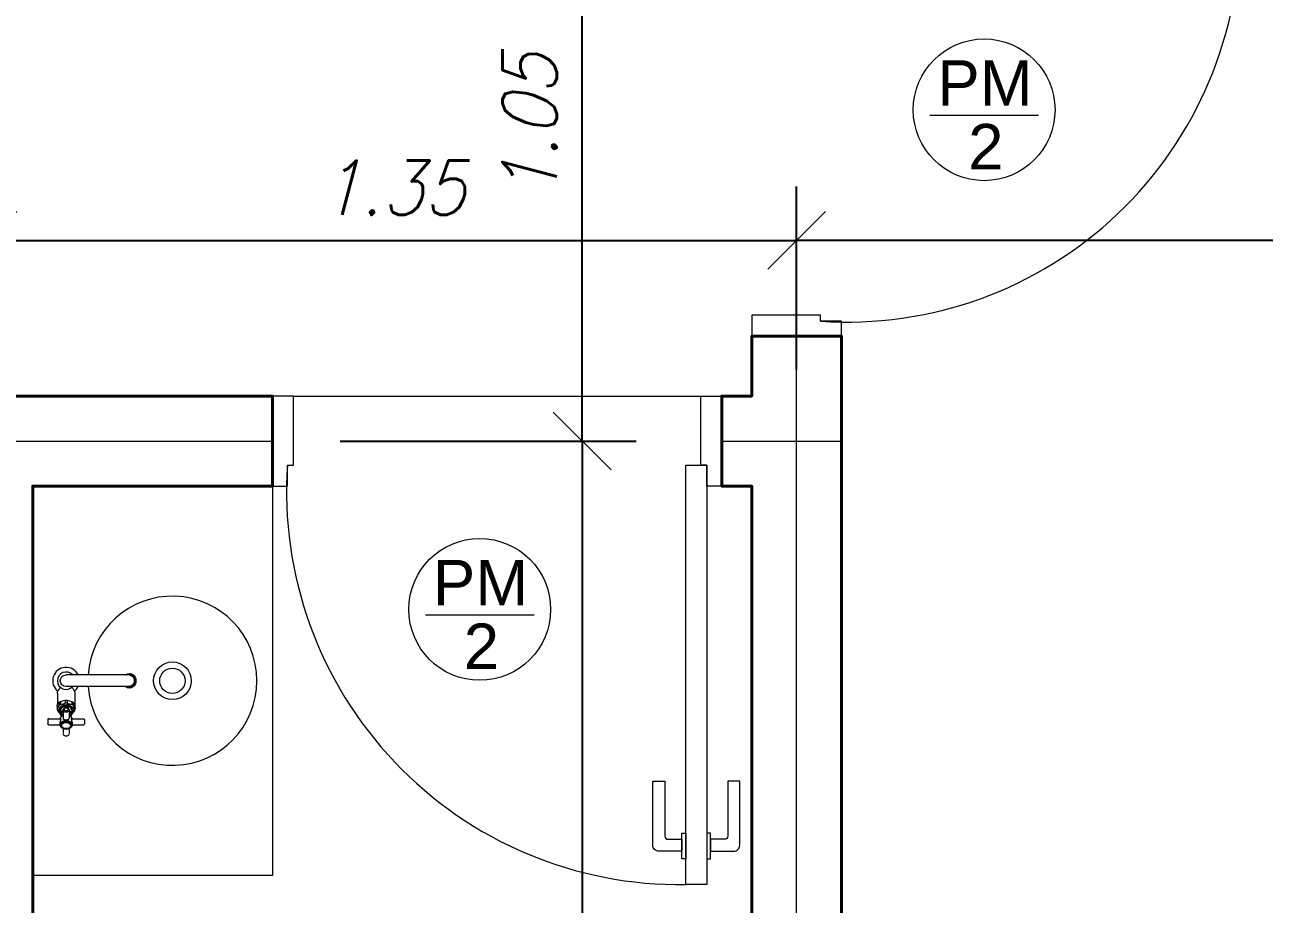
# Model space of a CAD drawing. Header units: millimetres. Extents: x 1865 to 2133, y 1062 to 1142.
# Drawn here: x 1981.842 to 1983.911, y 1073.206 to 1074.674 of the extents above; entities that cross this region are included whole.
import ezdxf

# ---------------------------------------------------------------- set-up
doc = ezdxf.new("R2010")
doc.units = ezdxf.units.MM
doc.header["$PDMODE"] = 35
doc.linetypes.add('CONTINU', pattern=[0])
for name, color, linetype, lineweight in [('Cota', 7, 'Continuous', 9), ('Eixo', 1, 'Continuous', 9), ('ESQUADRIAS', 250, 'Continuous', 9), ('L_DECA', 7, 'Continuous', 13), ('Plarga', 7, 'Continuous', 40), ('texto', 7, 'Continuous', 13)]:
    doc.layers.add(name, color=color, linetype=linetype, lineweight=lineweight)
doc.styles.add('arial', font='arial.ttf')
doc.styles.add('romans15', font='romans.shx', dxfattribs={"width": 0.9, "oblique": 15})
doc.dimstyles.new('COTA_50', dxfattribs={"dimscale": 0.5, "dimtxt": 0.181, "dimasz": 0.193, "dimexe": 0.18, "dimexo": 0.15, "dimgap": 0.085, "dimtad": 1, "dimzin": 4, "dimdsep": 46, "dimtxsty": 'romans15', "dimblk1": 'OBLIQUE', "dimblk2": 'OBLIQUE', "dimsah": 1, "dimcen": 0.09, "dimclrd": 256, "dimclre": 256, "dimclrt": 256, "dimadec": 0, "dimazin": 0, "dimtfac": 1, "dimtmove": 2, "dimatfit": 3, "dimldrblk": 'NONE', "dimfxl": 1, "dimtolj": 1, "dimtzin": 1, "dimarcsym": 0})

# ---------------------------------------------------------------- blocks, each defined once
blk = doc.blocks.new('_OBLIQUE')
at = {"color": 0, "linetype": 'ByBlock'}
blk.add_line((-0.5, -0.5), (0.5, 0.5), dxfattribs=at)
blk = doc.blocks.new('*D223')
at = {"layer": 'Cota', "lineweight": -2, "transparency": 16777216}
for p, q in [((1982.3691, 1073.9793), (1982.8627, 1073.9793)), ((1982.7727, 1073.9793), (1982.7727, 1071.8293)), ((1982.5571, 1071.8293), (1982.8627, 1071.8293))]:
    blk.add_line(p, q, dxfattribs=at)
at = {"layer": 'Defpoints', "color": 0, "transparency": 16777216}
for p in [(1982.2941, 1073.9793), (1982.4821, 1071.8293), (1982.7727, 1071.8293)]:
    blk.add_point(p, dxfattribs=at)
at = {"layer": 'Cota', "lineweight": -2, "transparency": 16777216, "xscale": 0.0965, "yscale": 0.0965, "zscale": 0.0965}
for p, rotation in [((1982.7727, 1073.9793), 90), ((1982.7727, 1071.8293), 270)]:
    blk.add_blockref('_OBLIQUE', p, dxfattribs=dict(at, rotation=rotation))
at = {"layer": 'Cota', "transparency": 16777216, "insert": (1982.685, 1072.9043), "char_height": 0.0905, "attachment_point": 5, "rotation": 90, "style": 'romans15'}
blk.add_mtext('\\A1;2.15', dxfattribs=at)
blk = doc.blocks.new('_None')
blk = doc.blocks.new('*D224')
at = {"layer": 'Cota', "lineweight": -2, "transparency": 16777216}
for p, q in [((1982.3308, 1075.0293), (1982.8627, 1075.0293)), ((1982.7727, 1073.9793), (1982.7727, 1075.0293)), ((1982.3691, 1073.9793), (1982.8627, 1073.9793))]:
    blk.add_line(p, q, dxfattribs=at)
at = {"layer": 'Defpoints', "color": 0, "transparency": 16777216}
for p in [(1982.2558, 1075.0293), (1982.7727, 1075.0293), (1982.2941, 1073.9793)]:
    blk.add_point(p, dxfattribs=at)
at = {"layer": 'Cota', "lineweight": -2, "transparency": 16777216, "xscale": 0.0965, "yscale": 0.0965, "zscale": 0.0965}
for p, rotation in [((1982.7727, 1075.0293), 90), ((1982.7727, 1073.9793), 270)]:
    blk.add_blockref('_OBLIQUE', p, dxfattribs=dict(at, rotation=rotation))
at = {"layer": 'Cota', "transparency": 16777216, "insert": (1982.685, 1074.5043), "char_height": 0.0905, "attachment_point": 5, "rotation": 90, "style": 'romans15'}
blk.add_mtext('\\A1;1.05', dxfattribs=at)
blk = doc.blocks.new('*D278')
at = {"layer": 'Cota', "lineweight": -2, "transparency": 16777216}
for p, q in [((1981.7808, 1074.1293), (1981.7808, 1074.4042)), ((1983.1308, 1074.0985), (1983.1308, 1074.4042)), ((1981.7808, 1074.3142), (1983.1308, 1074.3142))]:
    blk.add_line(p, q, dxfattribs=at)
at = {"layer": 'Defpoints', "color": 0, "transparency": 16777216}
for p in [(1983.1308, 1074.3142), (1981.7808, 1074.0543), (1983.1308, 1074.0235)]:
    blk.add_point(p, dxfattribs=at)
at = {"layer": 'Cota', "lineweight": -2, "transparency": 16777216, "xscale": 0.0965, "yscale": 0.0965, "zscale": 0.0965, "rotation": 180}
blk.add_blockref('_OBLIQUE', (1981.7808, 1074.3142), dxfattribs=at)
at = {"layer": 'Cota', "lineweight": -2, "transparency": 16777216, "xscale": 0.0965, "yscale": 0.0965, "zscale": 0.0965}
blk.add_blockref('_OBLIQUE', (1983.1308, 1074.3142), dxfattribs=at)
at = {"layer": 'Cota', "transparency": 16777216, "insert": (1982.4558, 1074.402), "char_height": 0.0905, "attachment_point": 5, "style": 'romans15'}
blk.add_mtext('\\A1;1.35', dxfattribs=at)
blk = doc.blocks.new('*D279')
at = {"layer": 'Cota', "lineweight": -2, "transparency": 16777216}
for p, q in [((1983.1308, 1074.0985), (1983.1308, 1074.4042)), ((1986.2308, 1074.2293), (1986.2308, 1074.4042)), ((1986.2308, 1074.3142), (1983.1308, 1074.3142))]:
    blk.add_line(p, q, dxfattribs=at)
at = {"layer": 'Defpoints', "color": 0, "transparency": 16777216}
for p in [(1983.1308, 1074.3142), (1986.2308, 1074.1543), (1983.1308, 1074.0235)]:
    blk.add_point(p, dxfattribs=at)
at = {"layer": 'Cota', "lineweight": -2, "transparency": 16777216, "xscale": 0.0965, "yscale": 0.0965, "zscale": 0.0965, "rotation": 180}
blk.add_blockref('_OBLIQUE', (1983.1308, 1074.3142), dxfattribs=at)
at = {"layer": 'Cota', "lineweight": -2, "transparency": 16777216, "xscale": 0.0965, "yscale": 0.0965, "zscale": 0.0965}
blk.add_blockref('_OBLIQUE', (1986.2308, 1074.3142), dxfattribs=at)
at = {"layer": 'Cota', "transparency": 16777216, "insert": (1984.6808, 1074.402), "char_height": 0.0905, "attachment_point": 5, "style": 'romans15'}
blk.add_mtext('\\A1;3.10', dxfattribs=at)

msp = doc.modelspace()

# ---------------------------------------------------------------- linework, layer by layer
at = {"lineweight": 5}
msp.add_lwpolyline([(1982.2908, 1074.0543), (1982.9708, 1074.0543)], dxfattribs=at)
at = {"layer": 'Cota', "color": 0}
for points in [[(1983.3532, 1074.5229), (1983.5345, 1074.5229)], [(1982.5112, 1073.6891), (1982.6925, 1073.6891)]]:
    msp.add_lwpolyline(points, dxfattribs=at)
for centre in [(1983.4438, 1074.5321), (1982.6018, 1073.6984)]:
    msp.add_circle(centre, 0.1183, dxfattribs=at)
at = {"layer": 'Eixo'}
for points in [[(1983.1308, 1071.7543), (1983.1308, 1074.1543)], [(1981.7058, 1073.9793), (1982.2558, 1073.9793)], [(1983.0058, 1073.9793), (1983.2058, 1073.9793)]]:
    msp.add_lwpolyline(points, dxfattribs=at)
at = {"layer": 'ESQUADRIAS'}
for points in [[(1983.0558, 1074.1543), (1983.2058, 1074.1543), (1983.2058, 1074.1793), (1983.1708, 1074.1793), (1983.1708, 1074.1893), (1983.0558, 1074.1893)], [(1982.2558, 1074.0543), (1982.2558, 1073.9043), (1982.2808, 1073.9043), (1982.2808, 1073.9393), (1982.2908, 1073.9393), (1982.2908, 1074.0543)], [(1983.0058, 1074.0543), (1983.0058, 1073.9043), (1982.9808, 1073.9043), (1982.9808, 1073.9393), (1982.9708, 1073.9393), (1982.9708, 1074.0543)], [(1982.9458, 1073.9393), (1982.9808, 1073.9393), (1982.9808, 1073.2393), (1982.9458, 1073.2393)], [(1982.9394, 1073.3248), (1982.9458, 1073.3248), (1982.9458, 1073.2821), (1982.9394, 1073.2821)], [(1982.9871, 1073.3248), (1982.9808, 1073.3248), (1982.9808, 1073.2821), (1982.9871, 1073.2821)]]:
    msp.add_lwpolyline(points, close=True, dxfattribs=at)
for points in [[(1982.9394, 1073.2947), (1982.9008, 1073.2947, -0.414214), (1982.8908, 1073.3047), (1982.8908, 1073.4117), (1982.9108, 1073.4117), (1982.9108, 1073.3197, 0.414214), (1982.9158, 1073.3147), (1982.9394, 1073.3147)], [(1982.9871, 1073.2947), (1983.0258, 1073.2947, 0.414214), (1983.0358, 1073.3047), (1983.0358, 1073.4117), (1983.0158, 1073.4117), (1983.0158, 1073.3197, -0.414214), (1983.0108, 1073.3147), (1982.9871, 1073.3147)]]:
    msp.add_lwpolyline(points, format="xyb", close=True, dxfattribs=at)
for centre, start, end in [((1983.2144, 1074.8343), 266.1934, 0.869), ((1982.9358, 1073.8957), 176.1934, 270.869)]:
    msp.add_arc(centre, 0.6565, start, end, dxfattribs=at)
at = {"layer": 'L_DECA'}
msp.add_lwpolyline([(1982.2558, 1073.9043), (1982.2558, 1073.2543), (1981.8558, 1073.2543), (1981.8558, 1073.9043), (1982.2558, 1073.9043)], dxfattribs=at)
at = {"layer": 'L_DECA', "linetype": 'CONTINU', "lineweight": 5}
for points in [[(1982.0573, 1073.5793, -1), (1982.1203, 1073.5793)], [(1982.0676, 1073.5793, -1), (1982.1099, 1073.5793)], [(1981.9114, 1073.5695, -1), (1981.9114, 1073.589)], [(1982.1203, 1073.5793, -1), (1982.0573, 1073.5793)], [(1982.1099, 1073.5793, -1), (1982.0676, 1073.5793)], [(1981.9017, 1073.5684, 0.006555), (1981.9002, 1073.5662)], [(1981.9211, 1073.5684, -0.006556), (1981.9226, 1073.5662)], [(1981.8999, 1073.5434, -0.047219), (1981.902, 1073.5449)], [(1981.8999, 1073.5388, -0.047199), (1981.902, 1073.5403)], [(1981.9053, 1073.5381, -0.048815), (1981.9082, 1073.5389)], [(1981.9063, 1073.5306, -0.088714), (1981.9065, 1073.5315)], [(1981.9065, 1073.5315, -0.148551), (1981.9066, 1073.532)], [(1981.9079, 1073.5336, -0.203827), (1981.9082, 1073.5338)], [(1981.9149, 1073.5336, 0.203855), (1981.9147, 1073.5338)], [(1981.9164, 1073.5315, 0.14855), (1981.9162, 1073.532)], [(1981.9164, 1073.5315, -0.087895), (1981.9165, 1073.5306)], [(1981.9208, 1073.5449, -0.046105), (1981.9229, 1073.5434)], [(1981.9208, 1073.5403, -0.046085), (1981.9229, 1073.5388)], [(1981.9019, 1073.5244, -0.031672), (1981.9005, 1073.5254)], [(1981.9016, 1073.5173, 0.139219), (1981.9015, 1073.5168)], [(1981.9022, 1073.5227), (1981.902, 1073.5232, -0.063098), (1981.9019, 1073.5243)], [(1981.9023, 1073.5223, -0.139217), (1981.9022, 1073.5227)], [(1981.9045, 1073.5206, 0.190077), (1981.9043, 1073.5204)], [(1981.9063, 1073.5215, 0.048704), (1981.9045, 1073.5206)], [(1981.9183, 1073.5206, 0.049914), (1981.9165, 1073.5215)], [(1981.9183, 1073.5206, -0.190053), (1981.9186, 1073.5204)], [(1981.9205, 1073.5223, 0.139221), (1981.9206, 1073.5227)], [(1981.9209, 1073.5243), (1981.9209, 1073.5238, -0.061494), (1981.9206, 1073.5227)], [(1981.9228, 1073.5258, -0.046677), (1981.9209, 1073.5244)], [(1981.9212, 1073.5173, -0.139204), (1981.9213, 1073.5168)], [(1981.9015, 1073.5043, 0.137983), (1981.9016, 1073.504)], [(1981.9042, 1073.5009, 0.186391), (1981.9043, 1073.5008)], [(1981.9065, 1073.4902, 0.148556), (1981.9066, 1073.4897)], [(1981.9079, 1073.4881, 0.203821), (1981.9082, 1073.4879)], [(1981.9149, 1073.4881, -0.203841), (1981.9147, 1073.4879)], [(1981.9164, 1073.4902, -0.148543), (1981.9162, 1073.4897)], [(1981.9186, 1073.5009, -0.186293), (1981.9185, 1073.5008)], [(1981.9213, 1073.5043, -0.137981), (1981.9213, 1073.504)]]:
    msp.add_lwpolyline(points, format="xyb", dxfattribs=at)
at = {"layer": 'L_DECA', "lineweight": 5}
for points in [[(1982.0164, 1073.5912), (1982.0173, 1073.5912)], [(1982.0164, 1073.5673), (1982.0173, 1073.5673)]]:
    msp.add_lwpolyline(points, dxfattribs=at)
at = {"layer": 'L_DECA', "linetype": 'CONTINU', "lineweight": 5}
for points in [[(1982.0164, 1073.589), (1981.9114, 1073.589)], [(1982.0164, 1073.5695), (1981.9114, 1073.5695)], [(1981.8969, 1073.5578), (1981.897, 1073.5584)], [(1981.8969, 1073.5578), (1981.8969, 1073.5576)], [(1981.8969, 1073.5576), (1981.8969, 1073.5385)], [(1981.897, 1073.5595), (1981.8971, 1073.5601)], [(1981.897, 1073.559), (1981.897, 1073.5595)], [(1981.897, 1073.5589), (1981.897, 1073.559)], [(1981.897, 1073.5584), (1981.897, 1073.5589)], [(1981.8971, 1073.5605), (1981.8972, 1073.5609)], [(1981.8971, 1073.5602), (1981.8971, 1073.5605)], [(1981.8971, 1073.5601), (1981.8971, 1073.5602)], [(1981.8972, 1073.5609), (1981.8973, 1073.5613)], [(1981.8973, 1073.5613), (1981.8974, 1073.5615)], [(1981.8974, 1073.5615), (1981.8978, 1073.5623)], [(1981.8978, 1073.5623), (1981.8982, 1073.5631)], [(1981.8982, 1073.5631), (1981.8985, 1073.5635)], [(1981.8985, 1073.5635), (1981.8988, 1073.564)], [(1981.9002, 1073.5662), (1981.8988, 1073.564)], [(1981.8993, 1073.5648), (1981.8996, 1073.5653)], [(1981.8996, 1073.5653), (1981.9002, 1073.5662)], [(1981.9226, 1073.5662), (1981.9232, 1073.5653)], [(1981.9232, 1073.5653), (1981.9235, 1073.5648)], [(1981.9235, 1073.5648), (1981.924, 1073.564)], [(1981.924, 1073.564), (1981.9243, 1073.5635)], [(1981.9243, 1073.5635), (1981.9246, 1073.5631)], [(1981.9246, 1073.5631), (1981.925, 1073.5623)], [(1981.925, 1073.5623), (1981.9254, 1073.5615)], [(1981.9254, 1073.5615), (1981.9255, 1073.5613)], [(1981.9255, 1073.5613), (1981.9256, 1073.5609)], [(1981.9256, 1073.5609), (1981.9257, 1073.5605)], [(1981.9257, 1073.5605), (1981.9258, 1073.5602)], [(1981.9258, 1073.5602), (1981.9258, 1073.5601)], [(1981.9258, 1073.5601), (1981.9258, 1073.5595)], [(1981.9258, 1073.5595), (1981.9259, 1073.559)], [(1981.9259, 1073.559), (1981.9259, 1073.5589)], [(1981.9259, 1073.5589), (1981.9259, 1073.5584)], [(1981.9259, 1073.5584), (1981.9259, 1073.5578)], [(1981.9259, 1073.5578), (1981.9259, 1073.5576)], [(1981.9259, 1073.5576), (1981.9259, 1073.5385)], [(1981.8966, 1073.537), (1981.8965, 1073.5324)], [(1981.8965, 1073.5324), (1981.8966, 1073.5332)], [(1981.8965, 1073.5324), (1981.8967, 1073.5314)], [(1981.8966, 1073.5377), (1981.8967, 1073.5379)], [(1981.8966, 1073.5375), (1981.8966, 1073.5377)], [(1981.8966, 1073.5374), (1981.8966, 1073.5375)], [(1981.8966, 1073.5372), (1981.8966, 1073.5374)], [(1981.8966, 1073.537), (1981.8966, 1073.5372)], [(1981.8966, 1073.5332), (1981.8968, 1073.5335)], [(1981.8967, 1073.538), (1981.8999, 1073.5434)], [(1981.8967, 1073.5379), (1981.8967, 1073.538)], [(1981.8967, 1073.5314), (1981.8967, 1073.5313)], [(1981.8967, 1073.5314), (1981.8967, 1073.5312)], [(1981.8967, 1073.5314), (1981.897, 1073.5291)], [(1981.8967, 1073.5312), (1981.8967, 1073.5311)], [(1981.8967, 1073.5311), (1981.8969, 1073.5309)], [(1981.8968, 1073.5335), (1981.8969, 1073.5335)], [(1981.8969, 1073.5335), (1981.897, 1073.5336)], [(1981.8969, 1073.5309), (1981.8969, 1073.5307)], [(1981.8969, 1073.5307), (1981.897, 1073.5306)], [(1981.897, 1073.5336), (1981.8971, 1073.5337)], [(1981.897, 1073.5306), (1981.897, 1073.5305)], [(1981.897, 1073.5305), (1981.8971, 1073.5303)], [(1981.897, 1073.5291), (1981.8976, 1073.5291)], [(1981.8971, 1073.5337), (1981.8972, 1073.5338)], [(1981.8971, 1073.5303), (1981.8971, 1073.5302)], [(1981.8971, 1073.5302), (1981.8972, 1073.5301)], [(1981.8972, 1073.5338), (1981.8973, 1073.5339)], [(1981.8972, 1073.5301), (1981.8972, 1073.53)], [(1981.8972, 1073.53), (1981.8973, 1073.5298)], [(1981.8973, 1073.5339), (1981.8974, 1073.534)], [(1981.8973, 1073.5298), (1981.8974, 1073.5296)], [(1981.8974, 1073.534), (1981.8975, 1073.5341)], [(1981.8974, 1073.5296), (1981.8975, 1073.5294)], [(1981.8975, 1073.5341), (1981.8976, 1073.5343)], [(1981.8975, 1073.5294), (1981.8976, 1073.5292)], [(1981.8976, 1073.5343), (1981.8977, 1073.5344)], [(1981.8976, 1073.5292), (1981.8977, 1073.529)], [(1981.8977, 1073.5344), (1981.8978, 1073.5346)], [(1981.8977, 1073.529), (1981.8978, 1073.5287)], [(1981.8978, 1073.5346), (1981.8979, 1073.5347)], [(1981.8978, 1073.5287), (1981.8979, 1073.5286)], [(1981.8979, 1073.5347), (1981.8981, 1073.5349)], [(1981.8979, 1073.5286), (1981.8981, 1073.5282)], [(1981.8981, 1073.5349), (1981.8982, 1073.5351)], [(1981.8981, 1073.5282), (1981.8982, 1073.528)], [(1981.8982, 1073.5351), (1981.8983, 1073.5353)], [(1981.8982, 1073.528), (1981.8984, 1073.5278)], [(1981.8983, 1073.5353), (1981.8985, 1073.5356)], [(1981.8984, 1073.5278), (1981.8985, 1073.5276)], [(1981.8985, 1073.5356), (1981.8986, 1073.5358)], [(1981.8985, 1073.5276), (1981.8986, 1073.5274)], [(1981.8986, 1073.5358), (1981.8987, 1073.536)], [(1981.8986, 1073.5274), (1981.8988, 1073.5272)], [(1981.8987, 1073.536), (1981.8988, 1073.5362)], [(1981.8988, 1073.5362), (1981.8989, 1073.5364)], [(1981.8989, 1073.5364), (1981.899, 1073.5366)], [(1981.899, 1073.5366), (1981.8991, 1073.5367)], [(1981.8991, 1073.5367), (1981.8992, 1073.5369)], [(1981.8992, 1073.5371), (1981.8993, 1073.5372)], [(1981.8992, 1073.5369), (1981.8992, 1073.5371)], [(1981.8993, 1073.5372), (1981.8994, 1073.5374)], [(1981.9009, 1073.5351), (1981.9001, 1073.534), (1981.8996, 1073.5328), (1981.8993, 1073.5315)], [(1981.8993, 1073.531), (1981.8993, 1073.5315)], [(1981.8993, 1073.531), (1981.8994, 1073.5299)], [(1981.8994, 1073.5374), (1981.8995, 1073.5375)], [(1981.8994, 1073.5299), (1981.8997, 1073.5288)], [(1981.8995, 1073.5377), (1981.8996, 1073.5378)], [(1981.8995, 1073.5375), (1981.8995, 1073.5377)], [(1981.8996, 1073.5379), (1981.8997, 1073.538)], [(1981.8996, 1073.5378), (1981.8996, 1073.5379)], [(1981.8997, 1073.5382), (1981.8998, 1073.5383)], [(1981.8997, 1073.538), (1981.8997, 1073.5382)], [(1981.9009, 1073.5268), (1981.9005, 1073.5274), (1981.9, 1073.5281), (1981.8997, 1073.5288)], [(1981.8998, 1073.5385), (1981.8999, 1073.5386)], [(1981.8998, 1073.5384), (1981.8998, 1073.5385)], [(1981.8998, 1073.5383), (1981.8998, 1073.5384)], [(1981.8999, 1073.5434), (1981.8999, 1073.5388)], [(1981.8999, 1073.5387), (1981.8999, 1073.5388)], [(1981.8999, 1073.5386), (1981.8999, 1073.5387)], [(1981.9004, 1073.531), (1981.9008, 1073.5329), (1981.9019, 1073.5347), (1981.9036, 1073.5363), (1981.9059, 1073.5374), (1981.9085, 1073.5382), (1981.9114, 1073.5385)], [(1981.9019, 1073.5272), (1981.9011, 1073.5284), (1981.9006, 1073.5297), (1981.9004, 1073.531)], [(1981.9009, 1073.5351), (1981.9018, 1073.536)], [(1981.9018, 1073.536), (1981.9028, 1073.5368)], [(1981.9114, 1073.5364), (1981.9089, 1073.5361), (1981.9066, 1073.5355), (1981.9047, 1073.5345), (1981.9032, 1073.5331), (1981.9022, 1073.5316), (1981.9019, 1073.5299)], [(1981.9019, 1073.5299), (1981.9019, 1073.5243)], [(1981.9019, 1073.5243), (1981.9022, 1073.526), (1981.9031, 1073.5275), (1981.9045, 1073.5288), (1981.9063, 1073.5298)], [(1981.902, 1073.5449), (1981.9099, 1073.5471)], [(1981.902, 1073.5449), (1981.902, 1073.5403)], [(1981.902, 1073.5403), (1981.9022, 1073.5402)], [(1981.9022, 1073.5402), (1981.9023, 1073.5402)], [(1981.9023, 1073.5402), (1981.9024, 1073.5401)], [(1981.9024, 1073.5401), (1981.9025, 1073.5401)], [(1981.9025, 1073.5401), (1981.9026, 1073.5401)], [(1981.9026, 1073.5401), (1981.9027, 1073.5401)], [(1981.9027, 1073.5401), (1981.9028, 1073.5401)], [(1981.9028, 1073.5401), (1981.9029, 1073.5401)], [(1981.9028, 1073.5368), (1981.9035, 1073.5372)], [(1981.9029, 1073.5401), (1981.9031, 1073.5401)], [(1981.9031, 1073.5401), (1981.9032, 1073.5401)], [(1981.9032, 1073.5401), (1981.9033, 1073.5401)], [(1981.9033, 1073.5401), (1981.9035, 1073.5401)], [(1981.9035, 1073.5401), (1981.9037, 1073.5401)], [(1981.9035, 1073.5372), (1981.9053, 1073.5381)], [(1981.9037, 1073.5401), (1981.904, 1073.5401)], [(1981.904, 1073.5401), (1981.9042, 1073.5402)], [(1981.9042, 1073.5402), (1981.9043, 1073.5402)], [(1981.9043, 1073.5402), (1981.9045, 1073.5402)], [(1981.9045, 1073.5402), (1981.9048, 1073.5403)], [(1981.9048, 1073.5403), (1981.9049, 1073.5403)], [(1981.9049, 1073.5403), (1981.9052, 1073.5404)], [(1981.9052, 1073.5404), (1981.9055, 1073.5404)], [(1981.9055, 1073.5404), (1981.9058, 1073.5405)], [(1981.9057, 1073.5272), (1981.9058, 1073.5273)], [(1981.9058, 1073.5405), (1981.9062, 1073.5406)], [(1981.9058, 1073.5273), (1981.9063, 1073.5276)], [(1981.9062, 1073.5406), (1981.9064, 1073.5407)], [(1981.9063, 1073.5306), (1981.9063, 1073.5169)], [(1981.9114, 1073.5268), (1981.9094, 1073.5271), (1981.9078, 1073.5279), (1981.9067, 1073.5291), (1981.9063, 1073.5306)], [(1981.9064, 1073.5407), (1981.9069, 1073.5408)], [(1981.9079, 1073.5336), (1981.9073, 1073.5331), (1981.9069, 1073.5326), (1981.9066, 1073.532)], [(1981.9069, 1073.5408), (1981.9071, 1073.5409)], [(1981.9071, 1073.5409), (1981.9075, 1073.541)], [(1981.9075, 1073.541), (1981.9078, 1073.5412)], [(1981.9078, 1073.5412), (1981.908, 1073.5413)], [(1981.908, 1073.5413), (1981.9082, 1073.5414)], [(1981.9081, 1073.5319), (1981.9082, 1073.5322)], [(1981.9081, 1073.5319), (1981.9082, 1073.5316)], [(1981.9082, 1073.5414), (1981.9084, 1073.5415)], [(1981.9082, 1073.5389), (1981.9099, 1073.5392)], [(1981.9114, 1073.5348), (1981.9102, 1073.5347), (1981.9091, 1073.5344), (1981.9082, 1073.5338)], [(1981.9082, 1073.5322), (1981.9083, 1073.5325)], [(1981.9082, 1073.5316), (1981.9083, 1073.5312)], [(1981.9083, 1073.5325), (1981.9084, 1073.5328)], [(1981.9083, 1073.5312), (1981.9084, 1073.531)], [(1981.9084, 1073.5415), (1981.9086, 1073.5416)], [(1981.9084, 1073.5328), (1981.9086, 1073.5331)], [(1981.9084, 1073.531), (1981.9086, 1073.5307)], [(1981.9086, 1073.5416), (1981.9087, 1073.5416)], [(1981.9086, 1073.5331), (1981.9089, 1073.5334)], [(1981.9086, 1073.5307), (1981.9088, 1073.5304)], [(1981.9087, 1073.5416), (1981.9089, 1073.5417)], [(1981.9088, 1073.5304), (1981.909, 1073.5302)], [(1981.9089, 1073.5417), (1981.909, 1073.5418)], [(1981.9089, 1073.5334), (1981.9092, 1073.5336)], [(1981.909, 1073.5418), (1981.9091, 1073.5419)], [(1981.909, 1073.5302), (1981.9094, 1073.53)], [(1981.9091, 1073.5419), (1981.9093, 1073.5419)], [(1981.9092, 1073.5336), (1981.9095, 1073.5338)], [(1981.9093, 1073.5419), (1981.9094, 1073.542)], [(1981.9094, 1073.542), (1981.9096, 1073.5422)], [(1981.9094, 1073.53), (1981.9097, 1073.5298)], [(1981.9095, 1073.5338), (1981.9098, 1073.5339)], [(1981.9096, 1073.5422), (1981.9097, 1073.5422)], [(1981.9097, 1073.5422), (1981.9098, 1073.5423)], [(1981.9097, 1073.5298), (1981.9101, 1073.5297)], [(1981.9098, 1073.5424), (1981.9099, 1073.5425)], [(1981.9098, 1073.5423), (1981.9098, 1073.5424)], [(1981.9098, 1073.5339), (1981.9102, 1073.5341)], [(1981.9099, 1073.5471), (1981.9099, 1073.5425)], [(1981.9099, 1073.5471), (1981.9102, 1073.5471)], [(1981.9099, 1073.5425), (1981.9114, 1073.5426)], [(1981.9099, 1073.5392), (1981.9114, 1073.5392)], [(1981.9101, 1073.5297), (1981.9106, 1073.5295)], [(1981.9102, 1073.5471), (1981.9104, 1073.5471)], [(1981.9102, 1073.5341), (1981.9106, 1073.5342)], [(1981.9104, 1073.5471), (1981.9107, 1073.5471)], [(1981.9106, 1073.5342), (1981.911, 1073.5342)], [(1981.9106, 1073.5295), (1981.911, 1073.5295)], [(1981.9107, 1073.5471), (1981.9109, 1073.5471)], [(1981.9109, 1073.5471), (1981.9112, 1073.5471)], [(1981.911, 1073.5342), (1981.9114, 1073.5342)], [(1981.911, 1073.5295), (1981.9114, 1073.5295)], [(1981.9112, 1073.5471), (1981.9114, 1073.5471)], [(1981.9114, 1073.5471), (1981.9117, 1073.5471)], [(1981.9114, 1073.5426), (1981.9124, 1073.5425)], [(1981.9114, 1073.5392), (1981.9123, 1073.5392)], [(1981.9114, 1073.5385), (1981.9143, 1073.5382), (1981.917, 1073.5374), (1981.9192, 1073.5363), (1981.9209, 1073.5347), (1981.922, 1073.5329), (1981.9224, 1073.531)], [(1981.9209, 1073.5299), (1981.9206, 1073.5316), (1981.9196, 1073.5331), (1981.9181, 1073.5345), (1981.9162, 1073.5355), (1981.9139, 1073.5361), (1981.9114, 1073.5364)], [(1981.9147, 1073.5338), (1981.9137, 1073.5344), (1981.9126, 1073.5347), (1981.9114, 1073.5348)], [(1981.9114, 1073.5342), (1981.9119, 1073.5342)], [(1981.9165, 1073.5306), (1981.9161, 1073.5291), (1981.915, 1073.5279), (1981.9134, 1073.5271), (1981.9114, 1073.5268)], [(1981.9114, 1073.5295), (1981.9118, 1073.5295)], [(1981.9117, 1073.5471), (1981.9119, 1073.5471)], [(1981.9118, 1073.5295), (1981.9123, 1073.5295)], [(1981.9119, 1073.5471), (1981.9122, 1073.5471)], [(1981.9119, 1073.5342), (1981.9123, 1073.5342)], [(1981.9122, 1073.5471), (1981.9124, 1073.5471)], [(1981.9175, 1073.5381), (1981.9158, 1073.5387), (1981.9141, 1073.539), (1981.9123, 1073.5392)], [(1981.9123, 1073.5342), (1981.9127, 1073.534)], [(1981.9123, 1073.5295), (1981.9126, 1073.5296)], [(1981.9124, 1073.5471), (1981.9126, 1073.5471)], [(1981.9124, 1073.5425), (1981.9129, 1073.5425)], [(1981.9126, 1073.5471), (1981.9129, 1073.5471)], [(1981.9126, 1073.5296), (1981.913, 1073.5298)], [(1981.9127, 1073.534), (1981.913, 1073.5339)], [(1981.9129, 1073.5471), (1981.9129, 1073.5425)], [(1981.9129, 1073.5471), (1981.9208, 1073.5449)], [(1981.9129, 1073.5425), (1981.913, 1073.5424)], [(1981.913, 1073.5424), (1981.9131, 1073.5423)], [(1981.913, 1073.5339), (1981.9135, 1073.5337)], [(1981.913, 1073.5298), (1981.9133, 1073.5299)], [(1981.9131, 1073.5423), (1981.9132, 1073.5422)], [(1981.9132, 1073.5422), (1981.9133, 1073.5421)], [(1981.9133, 1073.5421), (1981.9134, 1073.542)], [(1981.9133, 1073.5299), (1981.9137, 1073.5302)], [(1981.9134, 1073.542), (1981.9136, 1073.5419)], [(1981.9135, 1073.5337), (1981.9137, 1073.5335)], [(1981.9136, 1073.5419), (1981.9137, 1073.5419)], [(1981.9137, 1073.5419), (1981.9138, 1073.5418)], [(1981.9137, 1073.5335), (1981.9141, 1073.5333)], [(1981.9137, 1073.5302), (1981.914, 1073.5303)], [(1981.9138, 1073.5418), (1981.9139, 1073.5417)], [(1981.9139, 1073.5417), (1981.9141, 1073.5417)], [(1981.914, 1073.5303), (1981.9142, 1073.5306)], [(1981.9141, 1073.5417), (1981.9142, 1073.5416)], [(1981.9141, 1073.5333), (1981.9142, 1073.533)], [(1981.9142, 1073.5416), (1981.9144, 1073.5415)], [(1981.9142, 1073.533), (1981.9145, 1073.5327)], [(1981.9142, 1073.5306), (1981.9144, 1073.5309)], [(1981.9144, 1073.5415), (1981.9146, 1073.5414)], [(1981.9144, 1073.5309), (1981.9146, 1073.5312)], [(1981.9145, 1073.5327), (1981.9146, 1073.5325)], [(1981.9146, 1073.5414), (1981.9148, 1073.5413)], [(1981.9146, 1073.5325), (1981.9147, 1073.5321)], [(1981.9146, 1073.5315), (1981.9147, 1073.5319)], [(1981.9146, 1073.5312), (1981.9146, 1073.5315)], [(1981.9147, 1073.5321), (1981.9147, 1073.5319)], [(1981.9148, 1073.5413), (1981.9152, 1073.5411)], [(1981.9162, 1073.532), (1981.9159, 1073.5326), (1981.9155, 1073.5332), (1981.9149, 1073.5336)], [(1981.9152, 1073.5411), (1981.9154, 1073.541)], [(1981.9154, 1073.541), (1981.9156, 1073.5409)], [(1981.9156, 1073.5409), (1981.9159, 1073.5409)], [(1981.9159, 1073.5409), (1981.9162, 1073.5407)], [(1981.9162, 1073.5407), (1981.9165, 1073.5406)], [(1981.9165, 1073.5406), (1981.9169, 1073.5406)], [(1981.9165, 1073.5306), (1981.9165, 1073.5169)], [(1981.9165, 1073.5298), (1981.9184, 1073.5287), (1981.9198, 1073.5274), (1981.9206, 1073.5259), (1981.9209, 1073.5243)], [(1981.9165, 1073.5276), (1981.9172, 1073.5272)], [(1981.9169, 1073.5406), (1981.9172, 1073.5405)], [(1981.9172, 1073.5405), (1981.9175, 1073.5404)], [(1981.9175, 1073.5404), (1981.9178, 1073.5403)], [(1981.9175, 1073.5381), (1981.9188, 1073.5375)], [(1981.9178, 1073.5403), (1981.9181, 1073.5403)], [(1981.9181, 1073.5403), (1981.9183, 1073.5402)], [(1981.9183, 1073.5402), (1981.9185, 1073.5402)], [(1981.9185, 1073.5402), (1981.9187, 1073.5402)], [(1981.9187, 1073.5402), (1981.9189, 1073.5401)], [(1981.9188, 1073.5375), (1981.92, 1073.5368)], [(1981.9189, 1073.5401), (1981.9191, 1073.5401)], [(1981.9191, 1073.5401), (1981.9193, 1073.5401)], [(1981.9193, 1073.5401), (1981.9195, 1073.5401)], [(1981.9195, 1073.5401), (1981.9196, 1073.5401)], [(1981.9196, 1073.5401), (1981.9198, 1073.5401)], [(1981.9198, 1073.5401), (1981.9199, 1073.5401)], [(1981.9199, 1073.5401), (1981.92, 1073.5401)], [(1981.92, 1073.5401), (1981.9201, 1073.5401)], [(1981.92, 1073.5368), (1981.9206, 1073.5364)], [(1981.9201, 1073.5401), (1981.9202, 1073.5401)], [(1981.9202, 1073.5401), (1981.9204, 1073.5401)], [(1981.9204, 1073.5401), (1981.9206, 1073.5402)], [(1981.9206, 1073.5402), (1981.9208, 1073.5403)], [(1981.9206, 1073.5364), (1981.9219, 1073.5351)], [(1981.9208, 1073.5449), (1981.9208, 1073.5403)], [(1981.9224, 1073.531), (1981.9222, 1073.5296), (1981.9217, 1073.5284), (1981.9209, 1073.5272)], [(1981.9209, 1073.5299), (1981.9209, 1073.5243)], [(1981.9219, 1073.5351), (1981.9224, 1073.5345), (1981.9228, 1073.5338), (1981.9231, 1073.5331)], [(1981.9219, 1073.5268), (1981.9227, 1073.528), (1981.9232, 1073.5292), (1981.9235, 1073.5304)], [(1981.9229, 1073.5434), (1981.9229, 1073.5388)], [(1981.9229, 1073.5434), (1981.9262, 1073.538)], [(1981.9229, 1073.5388), (1981.9229, 1073.5387)], [(1981.9229, 1073.5387), (1981.923, 1073.5386)], [(1981.923, 1073.5386), (1981.923, 1073.5385)], [(1981.923, 1073.5385), (1981.923, 1073.5384)], [(1981.923, 1073.5384), (1981.9231, 1073.5383)], [(1981.9231, 1073.5383), (1981.9231, 1073.5381)], [(1981.9231, 1073.5381), (1981.9232, 1073.538)], [(1981.9231, 1073.5331), (1981.9234, 1073.532)], [(1981.9232, 1073.538), (1981.9232, 1073.5379)], [(1981.9232, 1073.5379), (1981.9232, 1073.5378)], [(1981.9232, 1073.5378), (1981.9233, 1073.5377)], [(1981.9233, 1073.5377), (1981.9233, 1073.5376)], [(1981.9233, 1073.5376), (1981.9234, 1073.5374)], [(1981.9234, 1073.5374), (1981.9235, 1073.5372)], [(1981.9234, 1073.532), (1981.9235, 1073.531)], [(1981.9235, 1073.5372), (1981.9236, 1073.5371)], [(1981.9235, 1073.5304), (1981.9235, 1073.531)], [(1981.9236, 1073.5371), (1981.9237, 1073.5369)], [(1981.9237, 1073.5369), (1981.9238, 1073.5367)], [(1981.9238, 1073.5367), (1981.9238, 1073.5366)], [(1981.9238, 1073.5366), (1981.9239, 1073.5364)], [(1981.9239, 1073.5364), (1981.924, 1073.5362)], [(1981.924, 1073.5362), (1981.9241, 1073.5361)], [(1981.924, 1073.5271), (1981.9241, 1073.5273)], [(1981.9241, 1073.5361), (1981.9242, 1073.5359)], [(1981.9241, 1073.5273), (1981.9242, 1073.5275)], [(1981.9242, 1073.5359), (1981.9243, 1073.5356)], [(1981.9242, 1073.5275), (1981.9244, 1073.5277)], [(1981.9243, 1073.5356), (1981.9245, 1073.5354)], [(1981.9244, 1073.5277), (1981.9245, 1073.5279)], [(1981.9245, 1073.5354), (1981.9246, 1073.5352)], [(1981.9245, 1073.5279), (1981.9246, 1073.5281)], [(1981.9246, 1073.5352), (1981.9247, 1073.535)], [(1981.9246, 1073.5281), (1981.9248, 1073.5284)], [(1981.9247, 1073.535), (1981.9249, 1073.5347)], [(1981.9248, 1073.5284), (1981.9249, 1073.5286)], [(1981.9249, 1073.5347), (1981.925, 1073.5346)], [(1981.9249, 1073.5286), (1981.925, 1073.5288)], [(1981.925, 1073.5346), (1981.9251, 1073.5344)], [(1981.925, 1073.5288), (1981.9251, 1073.529)], [(1981.9251, 1073.5344), (1981.9253, 1073.5342)], [(1981.9251, 1073.529), (1981.9252, 1073.5292)], [(1981.9252, 1073.5292), (1981.9253, 1073.5294)], [(1981.9252, 1073.5292), (1981.9258, 1073.5291)], [(1981.9253, 1073.5342), (1981.9253, 1073.5341)], [(1981.9253, 1073.5341), (1981.9254, 1073.534)], [(1981.9253, 1073.5294), (1981.9254, 1073.5296)], [(1981.9254, 1073.534), (1981.9255, 1073.5339)], [(1981.9254, 1073.5296), (1981.9255, 1073.5298)], [(1981.9255, 1073.5339), (1981.9256, 1073.5338)], [(1981.9255, 1073.5298), (1981.9256, 1073.53)], [(1981.9256, 1073.5338), (1981.9257, 1073.5337)], [(1981.9256, 1073.53), (1981.9257, 1073.5301)], [(1981.9257, 1073.5337), (1981.9258, 1073.5336)], [(1981.9257, 1073.5302), (1981.9258, 1073.5304)], [(1981.9257, 1073.5301), (1981.9257, 1073.5302)], [(1981.9258, 1073.5336), (1981.9259, 1073.5335)], [(1981.9258, 1073.5291), (1981.9262, 1073.5314)], [(1981.9258, 1073.5305), (1981.9259, 1073.5306)], [(1981.9258, 1073.5304), (1981.9258, 1073.5305)], [(1981.9259, 1073.5335), (1981.9261, 1073.5335)], [(1981.9259, 1073.5308), (1981.9261, 1073.5309)], [(1981.9259, 1073.5306), (1981.9259, 1073.5308)], [(1981.9261, 1073.5335), (1981.9263, 1073.5324)], [(1981.9261, 1073.5313), (1981.9262, 1073.5314)], [(1981.9261, 1073.5312), (1981.9261, 1073.5313)], [(1981.9261, 1073.531), (1981.9261, 1073.5312)], [(1981.9261, 1073.5309), (1981.9261, 1073.531)], [(1981.9262, 1073.538), (1981.9262, 1073.5379)], [(1981.9262, 1073.5379), (1981.9262, 1073.5377)], [(1981.9262, 1073.5377), (1981.9262, 1073.5375)], [(1981.9262, 1073.5375), (1981.9262, 1073.5374)], [(1981.9262, 1073.5374), (1981.9262, 1073.5372)], [(1981.9262, 1073.5372), (1981.9262, 1073.537)], [(1981.9262, 1073.537), (1981.9263, 1073.5324)], [(1981.9262, 1073.5317), (1981.9263, 1073.5324)], [(1981.9262, 1073.5314), (1981.9262, 1073.5317)], [(1981.8825, 1073.516), (1981.8816, 1073.5157), (1981.8809, 1073.5151), (1981.8806, 1073.5141)], [(1981.8806, 1073.5141), (1981.8806, 1073.5076)], [(1981.8825, 1073.5057), (1981.8816, 1073.506), (1981.8809, 1073.5066), (1981.8806, 1073.5076)], [(1981.8825, 1073.516), (1981.9018, 1073.516)], [(1981.8988, 1073.5272), (1981.8988, 1073.5271)], [(1981.8988, 1073.5271), (1981.8989, 1073.527)], [(1981.8989, 1073.527), (1981.899, 1073.5269)], [(1981.899, 1073.5269), (1981.8991, 1073.5268)], [(1981.8991, 1073.5268), (1981.8992, 1073.5267)], [(1981.8992, 1073.5267), (1981.8993, 1073.5266)], [(1981.8993, 1073.5266), (1981.8993, 1073.5265)], [(1981.8993, 1073.5265), (1981.8995, 1073.5263)], [(1981.8995, 1073.5263), (1981.9005, 1073.5254)], [(1981.9009, 1073.5268), (1981.9019, 1073.5259)], [(1981.9012, 1073.5061), (1981.9015, 1073.5079), (1981.9026, 1073.5096), (1981.9042, 1073.511), (1981.9062, 1073.5121), (1981.9087, 1073.5128), (1981.9114, 1073.5131)], [(1981.9012, 1073.5081), (1981.9013, 1073.5083)], [(1981.9012, 1073.5077), (1981.9012, 1073.5081)], [(1981.9012, 1073.5071), (1981.9012, 1073.5077)], [(1981.9012, 1073.5071), (1981.9012, 1073.5061)], [(1981.9063, 1073.521), (1981.9038, 1073.5197), (1981.9021, 1073.5179), (1981.9013, 1073.516)], [(1981.9013, 1073.5083), (1981.9014, 1073.5089)], [(1981.9016, 1073.5097), (1981.9014, 1073.509)], [(1981.9014, 1073.5089), (1981.9014, 1073.509)], [(1981.9043, 1073.5204), (1981.9031, 1073.5194), (1981.9022, 1073.5184), (1981.9016, 1073.5173)], [(1981.9016, 1073.5097), (1981.9017, 1073.5103)], [(1981.9017, 1073.5103), (1981.9019, 1073.511)], [(1981.9018, 1073.516), (1981.9019, 1073.516)], [(1981.9019, 1073.516), (1981.9021, 1073.5158)], [(1981.9019, 1073.511), (1981.9021, 1073.5117)], [(1981.9021, 1073.5158), (1981.9023, 1073.5156)], [(1981.9021, 1073.5118), (1981.9022, 1073.512)], [(1981.9021, 1073.5117), (1981.9021, 1073.5118)], [(1981.9022, 1073.5123), (1981.9023, 1073.5125)], [(1981.9022, 1073.512), (1981.9022, 1073.5123)], [(1981.9022, 1073.5063), (1981.9024, 1073.507)], [(1981.9023, 1073.5223), (1981.9027, 1073.5215), (1981.9032, 1073.5208), (1981.9039, 1073.5201)], [(1981.9023, 1073.5156), (1981.9024, 1073.5154)], [(1981.9023, 1073.5125), (1981.9024, 1073.5128)], [(1981.9024, 1073.5154), (1981.9024, 1073.5153)], [(1981.9024, 1073.5153), (1981.9024, 1073.5151)], [(1981.9024, 1073.5151), (1981.9025, 1073.5149)], [(1981.9024, 1073.5134), (1981.9025, 1073.5138)], [(1981.9024, 1073.5133), (1981.9024, 1073.5134)], [(1981.9024, 1073.5132), (1981.9024, 1073.5133)], [(1981.9024, 1073.5128), (1981.9024, 1073.5132)], [(1981.9024, 1073.5071), (1981.9029, 1073.508)], [(1981.9024, 1073.507), (1981.9024, 1073.5071)], [(1981.9025, 1073.5149), (1981.9025, 1073.5144)], [(1981.9025, 1073.5139), (1981.9025, 1073.5144)], [(1981.9025, 1073.5138), (1981.9025, 1073.5139)], [(1981.9029, 1073.508), (1981.9033, 1073.5086)], [(1981.9033, 1073.5233), (1981.9034, 1073.5241)], [(1981.9033, 1073.5233), (1981.9034, 1073.5226)], [(1981.9033, 1073.5086), (1981.9035, 1073.5087)], [(1981.9034, 1073.5241), (1981.9036, 1073.5248)], [(1981.9034, 1073.5226), (1981.9036, 1073.5219)], [(1981.9035, 1073.5087), (1981.9042, 1073.5094)], [(1981.9036, 1073.5248), (1981.904, 1073.5255)], [(1981.9036, 1073.5248), (1981.9036, 1073.5248)], [(1981.9036, 1073.5219), (1981.9039, 1073.5213)], [(1981.9038, 1073.5237), (1981.9039, 1073.5241)], [(1981.9038, 1073.5233), (1981.9038, 1073.5237)], [(1981.9038, 1073.5233), (1981.9038, 1073.5228)], [(1981.9038, 1073.5228), (1981.904, 1073.5223)], [(1981.9038, 1073.5054), (1981.9042, 1073.5069), (1981.9051, 1073.5083), (1981.9065, 1073.5094), (1981.9083, 1073.5101), (1981.9104, 1073.5105), (1981.9125, 1073.5105), (1981.9145, 1073.5101), (1981.9163, 1073.5094), (1981.9177, 1073.5083), (1981.9187, 1073.5069), (1981.919, 1073.5054)], [(1981.9039, 1073.5241), (1981.904, 1073.5245)], [(1981.9039, 1073.5213), (1981.9043, 1073.5207)], [(1981.904, 1073.5255), (1981.9044, 1073.5261)], [(1981.904, 1073.5245), (1981.9042, 1073.5249)], [(1981.904, 1073.5223), (1981.9041, 1073.5218)], [(1981.9041, 1073.5218), (1981.9042, 1073.5217)], [(1981.9042, 1073.5249), (1981.9044, 1073.5252)], [(1981.9042, 1073.5217), (1981.9044, 1073.5213)], [(1981.9042, 1073.5094), (1981.9048, 1073.5099)], [(1981.9043, 1073.5207), (1981.9044, 1073.5205)], [(1981.9044, 1073.5261), (1981.9045, 1073.5262)], [(1981.9044, 1073.5252), (1981.9046, 1073.5256)], [(1981.9044, 1073.5213), (1981.9047, 1073.5209)], [(1981.9045, 1073.5262), (1981.9051, 1073.5268)], [(1981.9046, 1073.5256), (1981.9049, 1073.526)], [(1981.9047, 1073.5209), (1981.9048, 1073.5208)], [(1981.9048, 1073.5099), (1981.905, 1073.51)], [(1981.9049, 1073.526), (1981.9052, 1073.5263)], [(1981.905, 1073.51), (1981.9059, 1073.5105)], [(1981.9051, 1073.5268), (1981.9057, 1073.5272)], [(1981.9052, 1073.5263), (1981.9053, 1073.5264)], [(1981.9053, 1073.5264), (1981.9055, 1073.5266)], [(1981.9055, 1073.5266), (1981.906, 1073.527)], [(1981.9057, 1073.522), (1981.9057, 1073.5226), (1981.906, 1073.5232), (1981.9063, 1073.5237)], [(1981.9057, 1073.522), (1981.9057, 1073.5213)], [(1981.9059, 1073.5105), (1981.9067, 1073.5109)], [(1981.906, 1073.527), (1981.9063, 1073.5271)], [(1981.9063, 1073.5169), (1981.9063, 1073.5165)], [(1981.9063, 1073.5165), (1981.9064, 1073.5161)], [(1981.9064, 1073.5161), (1981.9065, 1073.516)], [(1981.9065, 1073.516), (1981.9066, 1073.5157)], [(1981.9066, 1073.5157), (1981.9067, 1073.5155)], [(1981.9067, 1073.5155), (1981.9068, 1073.5154)], [(1981.9067, 1073.5109), (1981.9069, 1073.511)], [(1981.9068, 1073.5154), (1981.907, 1073.5153)], [(1981.9069, 1073.511), (1981.908, 1073.5113)], [(1981.907, 1073.5153), (1981.9071, 1073.5152)], [(1981.9071, 1073.5152), (1981.9075, 1073.5149)], [(1981.9075, 1073.5149), (1981.9078, 1073.5147)], [(1981.9078, 1073.5147), (1981.9081, 1073.5146)], [(1981.908, 1073.5113), (1981.909, 1073.5115)], [(1981.9081, 1073.5146), (1981.9086, 1073.5145)], [(1981.9086, 1073.5145), (1981.9092, 1073.5143)], [(1981.909, 1073.5115), (1981.9091, 1073.5116)], [(1981.9091, 1073.5116), (1981.9103, 1073.5117)], [(1981.9092, 1073.5143), (1981.9093, 1073.5143)], [(1981.9093, 1073.5143), (1981.9099, 1073.5142)], [(1981.9099, 1073.5142), (1981.9101, 1073.5142)], [(1981.9101, 1073.5142), (1981.9107, 1073.5141)], [(1981.9103, 1073.5117), (1981.9114, 1073.5118)], [(1981.9107, 1073.5141), (1981.9114, 1073.5141)], [(1981.9114, 1073.5141), (1981.9121, 1073.5141)], [(1981.9114, 1073.5131), (1981.9141, 1073.5128), (1981.9166, 1073.5121), (1981.9187, 1073.511), (1981.9203, 1073.5096), (1981.9213, 1073.5079), (1981.9217, 1073.5061)], [(1981.9114, 1073.5118), (1981.9127, 1073.5117)], [(1981.9121, 1073.5141), (1981.9127, 1073.5142)], [(1981.9127, 1073.5142), (1981.913, 1073.5142)], [(1981.9127, 1073.5117), (1981.9138, 1073.5115)], [(1981.913, 1073.5142), (1981.9135, 1073.5143)], [(1981.9135, 1073.5143), (1981.9136, 1073.5143)], [(1981.9143, 1073.5145), (1981.9136, 1073.5143)], [(1981.9138, 1073.5115), (1981.914, 1073.5115)], [(1981.914, 1073.5115), (1981.9152, 1073.5112)], [(1981.9143, 1073.5145), (1981.9148, 1073.5146)], [(1981.9148, 1073.5146), (1981.915, 1073.5147)], [(1981.915, 1073.5147), (1981.9153, 1073.5149)], [(1981.9152, 1073.5112), (1981.9161, 1073.5109)], [(1981.9153, 1073.5149), (1981.9157, 1073.5152)], [(1981.9157, 1073.5152), (1981.9159, 1073.5153)], [(1981.9159, 1073.5153), (1981.916, 1073.5154)], [(1981.916, 1073.5154), (1981.9161, 1073.5155)], [(1981.9161, 1073.5155), (1981.9162, 1073.5157)], [(1981.9161, 1073.5109), (1981.9163, 1073.5108)], [(1981.9162, 1073.5157), (1981.9164, 1073.516)], [(1981.9163, 1073.5108), (1981.9173, 1073.5103)], [(1981.9164, 1073.5161), (1981.9165, 1073.5164)], [(1981.9164, 1073.516), (1981.9164, 1073.5161)], [(1981.9165, 1073.5271), (1981.9168, 1073.527)], [(1981.9165, 1073.5237), (1981.9169, 1073.5231), (1981.9171, 1073.5225), (1981.9172, 1073.522)], [(1981.9216, 1073.516), (1981.9209, 1073.5175), (1981.9199, 1073.5189), (1981.9184, 1073.5201), (1981.9165, 1073.521)], [(1981.9165, 1073.5164), (1981.9165, 1073.5169)], [(1981.9168, 1073.527), (1981.9173, 1073.5266)], [(1981.9172, 1073.5272), (1981.9173, 1073.5271)], [(1981.9172, 1073.522), (1981.9172, 1073.5213)], [(1981.9173, 1073.5271), (1981.918, 1073.5266)], [(1981.9173, 1073.5266), (1981.9176, 1073.5264)], [(1981.9173, 1073.5103), (1981.918, 1073.5099)], [(1981.9176, 1073.5264), (1981.9177, 1073.5262)], [(1981.9177, 1073.5262), (1981.9181, 1073.5258)], [(1981.918, 1073.5266), (1981.9184, 1073.5261)], [(1981.918, 1073.5208), (1981.9182, 1073.521)], [(1981.918, 1073.5099), (1981.9182, 1073.5098)], [(1981.9181, 1073.5258), (1981.9184, 1073.5253)], [(1981.9182, 1073.521), (1981.9185, 1073.5214)], [(1981.9182, 1073.5098), (1981.919, 1073.5091)], [(1981.9184, 1073.5261), (1981.9185, 1073.526)], [(1981.9184, 1073.5253), (1981.9186, 1073.525)], [(1981.9184, 1073.5205), (1981.9188, 1073.5211)], [(1981.9185, 1073.526), (1981.919, 1073.5253)], [(1981.9185, 1073.5214), (1981.9186, 1073.5217)], [(1981.9186, 1073.525), (1981.9187, 1073.5248)], [(1981.9186, 1073.5217), (1981.9188, 1073.5221)], [(1981.9212, 1073.5173), (1981.9206, 1073.5184), (1981.9197, 1073.5194), (1981.9186, 1073.5204)], [(1981.9187, 1073.5248), (1981.9189, 1073.5243)], [(1981.9188, 1073.5221), (1981.9189, 1073.5225)], [(1981.9188, 1073.5211), (1981.9192, 1073.5218)], [(1981.9189, 1073.5243), (1981.919, 1073.5238)], [(1981.9189, 1073.5225), (1981.919, 1073.5229)], [(1981.9189, 1073.5201), (1981.9196, 1073.5208), (1981.9201, 1073.5215), (1981.9205, 1073.5223)], [(1981.919, 1073.5253), (1981.9193, 1073.5247)], [(1981.919, 1073.5238), (1981.919, 1073.5233)], [(1981.919, 1073.5229), (1981.919, 1073.5233)], [(1981.919, 1073.5091), (1981.9195, 1073.5086)], [(1981.9192, 1073.5218), (1981.9193, 1073.5219)], [(1981.9193, 1073.5247), (1981.9195, 1073.524)], [(1981.9193, 1073.5219), (1981.9195, 1073.5225)], [(1981.9195, 1073.524), (1981.9195, 1073.5233)], [(1981.9195, 1073.5225), (1981.9195, 1073.5233)], [(1981.9195, 1073.5086), (1981.9196, 1073.5085)], [(1981.9196, 1073.5085), (1981.9201, 1073.5077)], [(1981.9201, 1073.5077), (1981.9204, 1073.507)], [(1981.9203, 1073.5149), (1981.9204, 1073.5152)], [(1981.9203, 1073.5144), (1981.9203, 1073.5149)], [(1981.9203, 1073.5144), (1981.9203, 1073.5139)], [(1981.9203, 1073.5139), (1981.9203, 1073.5138)], [(1981.9203, 1073.5138), (1981.9204, 1073.5134)], [(1981.9204, 1073.5152), (1981.9205, 1073.5154)], [(1981.9204, 1073.5134), (1981.9204, 1073.5133)], [(1981.9204, 1073.5133), (1981.9204, 1073.5132)], [(1981.9204, 1073.5132), (1981.9205, 1073.5128)], [(1981.9204, 1073.507), (1981.9207, 1073.5062)], [(1981.9205, 1073.5154), (1981.9206, 1073.5157)], [(1981.9205, 1073.5128), (1981.9206, 1073.5125)], [(1981.9206, 1073.5157), (1981.9207, 1073.5158)], [(1981.9206, 1073.5125), (1981.9206, 1073.5123)], [(1981.9206, 1073.5123), (1981.9207, 1073.512)], [(1981.9207, 1073.5158), (1981.9209, 1073.516)], [(1981.9207, 1073.512), (1981.9208, 1073.5117)], [(1981.9208, 1073.5117), (1981.9209, 1073.511)], [(1981.9209, 1073.5258), (1981.9219, 1073.5268)], [(1981.9209, 1073.516), (1981.921, 1073.516)], [(1981.9209, 1073.511), (1981.9211, 1073.5103)], [(1981.921, 1073.516), (1981.9403, 1073.516)], [(1981.9211, 1073.5103), (1981.9213, 1073.5097)], [(1981.9213, 1073.5097), (1981.9214, 1073.509)], [(1981.9214, 1073.509), (1981.9215, 1073.5089)], [(1981.9215, 1073.5089), (1981.9216, 1073.5083)], [(1981.9216, 1073.5083), (1981.9216, 1073.5081)], [(1981.9216, 1073.5081), (1981.9216, 1073.5077)], [(1981.9216, 1073.5077), (1981.9217, 1073.5071)], [(1981.9217, 1073.5071), (1981.9217, 1073.5061)], [(1981.9228, 1073.5258), (1981.9234, 1073.5263)], [(1981.9234, 1073.5263), (1981.9235, 1073.5265)], [(1981.9235, 1073.5265), (1981.9236, 1073.5266)], [(1981.9236, 1073.5266), (1981.9237, 1073.5267)], [(1981.9237, 1073.5268), (1981.9238, 1073.5269)], [(1981.9237, 1073.5267), (1981.9237, 1073.5268)], [(1981.9238, 1073.5269), (1981.9239, 1073.527)], [(1981.9239, 1073.527), (1981.924, 1073.5271)], [(1981.9403, 1073.516), (1981.9411, 1073.5158), (1981.9417, 1073.5154), (1981.9421, 1073.5148)], [(1981.9403, 1073.5057), (1981.9411, 1073.5059), (1981.9417, 1073.5063), (1981.9421, 1073.5069)], [(1981.9421, 1073.5148), (1981.9422, 1073.5141)], [(1981.9421, 1073.5069), (1981.9422, 1073.5076)], [(1981.9422, 1073.5141), (1981.9422, 1073.5076)], [(1981.8825, 1073.5057), (1981.9012, 1073.5057)], [(1981.9021, 1073.5054), (1981.9016, 1073.5055), (1981.9013, 1073.5057), (1981.9012, 1073.5061)], [(1981.9015, 1073.5043), (1981.9013, 1073.5049), (1981.9012, 1073.5055), (1981.9012, 1073.5061)], [(1981.9016, 1073.504), (1981.9022, 1073.5029), (1981.9031, 1073.5018), (1981.9042, 1073.5009)], [(1981.9021, 1073.5054), (1981.9022, 1073.5063)], [(1981.9021, 1073.5054), (1981.9022, 1073.5046)], [(1981.9022, 1073.5046), (1981.9024, 1073.5038)], [(1981.9024, 1073.5038), (1981.9027, 1073.5031)], [(1981.9027, 1073.5031), (1981.9032, 1073.5023)], [(1981.9032, 1073.5023), (1981.9033, 1073.5022)], [(1981.9033, 1073.5022), (1981.9039, 1073.5016)], [(1981.9038, 1073.5054), (1981.9039, 1073.5047)], [(1981.9039, 1073.5016), (1981.9046, 1073.501)], [(1981.9043, 1073.5008), (1981.9065, 1073.4997), (1981.9089, 1073.499), (1981.9114, 1073.4988)], [(1981.9046, 1073.501), (1981.9048, 1073.5009)], [(1981.9048, 1073.5009), (1981.9055, 1073.5005)], [(1981.9055, 1073.5005), (1981.9065, 1073.5)], [(1981.9063, 1073.4998), (1981.9063, 1073.4911)], [(1981.9065, 1073.5), (1981.9067, 1073.4999)], [(1981.9079, 1073.4881), (1981.9073, 1073.4886), (1981.9069, 1073.4891), (1981.9066, 1073.4897)], [(1981.9067, 1073.4999), (1981.9077, 1073.4996)], [(1981.9077, 1073.4996), (1981.9088, 1073.4993)], [(1981.9114, 1073.4869), (1981.9102, 1073.487), (1981.9091, 1073.4873), (1981.9082, 1073.4879)], [(1981.9088, 1073.4993), (1981.909, 1073.4992)], [(1981.909, 1073.4992), (1981.9101, 1073.4991)], [(1981.9101, 1073.4991), (1981.9114, 1073.499)], [(1981.9114, 1073.4988), (1981.9141, 1073.499), (1981.9164, 1073.4997), (1981.9185, 1073.5008)], [(1981.9114, 1073.499), (1981.9126, 1073.4991)], [(1981.9147, 1073.4879), (1981.9137, 1073.4873), (1981.9126, 1073.487), (1981.9114, 1073.4869)], [(1981.9126, 1073.4991), (1981.9137, 1073.4992)], [(1981.9137, 1073.4992), (1981.9138, 1073.4992)], [(1981.9138, 1073.4992), (1981.9148, 1073.4995)], [(1981.9148, 1073.4995), (1981.9159, 1073.4998)], [(1981.9162, 1073.4897), (1981.9159, 1073.4891), (1981.9155, 1073.4885), (1981.9149, 1073.4881)], [(1981.9159, 1073.4998), (1981.9161, 1073.4999)], [(1981.9161, 1073.4999), (1981.9169, 1073.5003)], [(1981.9165, 1073.4998), (1981.9165, 1073.4911)], [(1981.9169, 1073.5003), (1981.9178, 1073.5008)], [(1981.9178, 1073.5008), (1981.918, 1073.5009)], [(1981.918, 1073.5009), (1981.9187, 1073.5014)], [(1981.9186, 1073.5009), (1981.9198, 1073.5018), (1981.9207, 1073.5029), (1981.9213, 1073.504)], [(1981.9187, 1073.5014), (1981.9194, 1073.5021)], [(1981.919, 1073.5054), (1981.9189, 1073.5047)], [(1981.9194, 1073.5021), (1981.9195, 1073.5022)], [(1981.9195, 1073.5022), (1981.92, 1073.5028)], [(1981.92, 1073.5028), (1981.9204, 1073.5036)], [(1981.9204, 1073.5037), (1981.9207, 1073.5045)], [(1981.9204, 1073.5036), (1981.9204, 1073.5037)], [(1981.9207, 1073.5062), (1981.9207, 1073.5054)], [(1981.9217, 1073.5061), (1981.9215, 1073.5057), (1981.9212, 1073.5055), (1981.9207, 1073.5054)], [(1981.9207, 1073.5045), (1981.9207, 1073.5054)], [(1981.9217, 1073.5061), (1981.9216, 1073.5055), (1981.9215, 1073.5049), (1981.9213, 1073.5043)], [(1981.9217, 1073.5057), (1981.9403, 1073.5057)]]:
    msp.add_lwpolyline(points, dxfattribs=at)
msp.add_lwpolyline([(1981.9114, 1073.5099), (1981.914, 1073.5096), (1981.9162, 1073.5087), (1981.9178, 1073.5075), (1981.9188, 1073.506), (1981.919, 1073.5044), (1981.9185, 1073.5028), (1981.9173, 1073.5015), (1981.9157, 1073.5004), (1981.9136, 1073.4998), (1981.9114, 1073.4995), (1981.9092, 1073.4998), (1981.9072, 1073.5004), (1981.9055, 1073.5015), (1981.9043, 1073.5028), (1981.9038, 1073.5044), (1981.9041, 1073.506), (1981.905, 1073.5075), (1981.9066, 1073.5087), (1981.9088, 1073.5096)], close=True, dxfattribs=at)
at = {"layer": 'L_DECA', "lineweight": 5, "ltscale": 0.05}
msp.add_arc((1982.0888, 1073.5793), 0.1411, 183.9555, 176.0445, dxfattribs=at)
at = {"layer": 'L_DECA', "lineweight": 5}
for radius, start, end in [(0.0224, 25.6972, 231.6652), (0.0146, 41.8861, 318.1139), (0.0224, 308.3348, 334.3028)]:
    msp.add_arc((1981.9114, 1073.5793), radius, start, end, dxfattribs=at)
at = {"layer": 'L_DECA', "lineweight": 5, "extrusion": (0, 0, -1)}
for centre, major_axis, ratio, start_param, end_param in [((1982.0164, 1073.5793), (0, 0.012), 0.88985, -0.621524, 3.763116), ((1982.0164, 1073.5793), (0, 0.0107), 0.901823, -0.41963, 3.561223), ((1982.0173, 1073.5793), (0, 0.012), 0.88985, 0, 3.141593), ((1982.0164, 1073.5793), (0, -0.00973), 0.895752, 3.141592, 6.283185)]:
    msp.add_ellipse(centre, major_axis=major_axis, ratio=ratio, start_param=start_param, end_param=end_param, dxfattribs=at)
at = {"layer": 'Plarga'}
for points in [[(1984.9308, 1072.3543), (1984.9308, 1072.4043), (1984.5308, 1072.4043), (1984.5308, 1072.3543), (1983.2058, 1072.3543), (1983.2058, 1074.1543), (1983.0558, 1074.1543), (1983.0558, 1074.0543), (1983.0058, 1074.0543), (1983.0058, 1073.9043), (1983.0558, 1073.9043), (1983.0558, 1071.9043), (1982.7058, 1071.9043), (1982.7058, 1071.7543), (1983.2058, 1071.7543), (1983.2058, 1072.2043), (1986.3058, 1072.2043), (1986.3058, 1073.1543), (1986.1558, 1073.1543), (1986.1558, 1072.3543)], [(1982.2558, 1073.9043), (1981.8558, 1073.9043), (1981.8558, 1071.9043), (1982.2058, 1071.9043), (1982.2058, 1071.7543), (1981.7058, 1071.7543), (1981.7058, 1074.0543), (1982.2558, 1074.0543)]]:
    msp.add_lwpolyline(points, close=True, dxfattribs=at)

# ---------------------------------------------------------------- texts
at = {"layer": 'texto', "color": 0, "style": 'arial'}
for s, height, p in [('PM', 0.07601, (1983.3656, 1074.5388)), ('2', 0.076, (1983.4171, 1074.4325)), ('PM', 0.07601, (1982.5236, 1073.705)), ('2', 0.076, (1982.5751, 1073.5988))]:
    msp.add_text(s, height=height, dxfattribs=at).set_placement(p)

# ---------------------------------------------------------------- dimensions: what is measured, and where the dimension line sits
at = {"layer": 'Cota'}
for base, p1, p2, angle, picture, middle in [((1982.7727, 1075.0293), (1982.2941, 1073.9793), (1982.2558, 1075.0293), 270, '*D224', (1982.685, 1074.5043)), ((1983.1308, 1074.3142), (1981.7808, 1074.0543), (1983.1308, 1074.0235), 180, '*D278', (1982.4558, 1074.402)), ((1982.7727, 1071.8293), (1982.2941, 1073.9793), (1982.4821, 1071.8293), 90, '*D223', (1982.685, 1072.9043))]:
    dim = msp.add_linear_dim(base=base, p1=p1, p2=p2, angle=angle, dimstyle='COTA_50', dxfattribs=at)
    dim.commit()
    dim.dimension.update_dxf_attribs({"geometry": picture, "text_midpoint": middle})
dim = msp.add_linear_dim(base=(1983.1308, 1074.3142), p1=(1986.2308, 1074.1543), p2=(1983.1308, 1074.0235), dimstyle='COTA_50', dxfattribs=at)
dim.commit()
dim.dimension.update_dxf_attribs({"geometry": '*D279', "text_midpoint": (1984.6808, 1074.402)})

doc.saveas('drawing.dxf')
